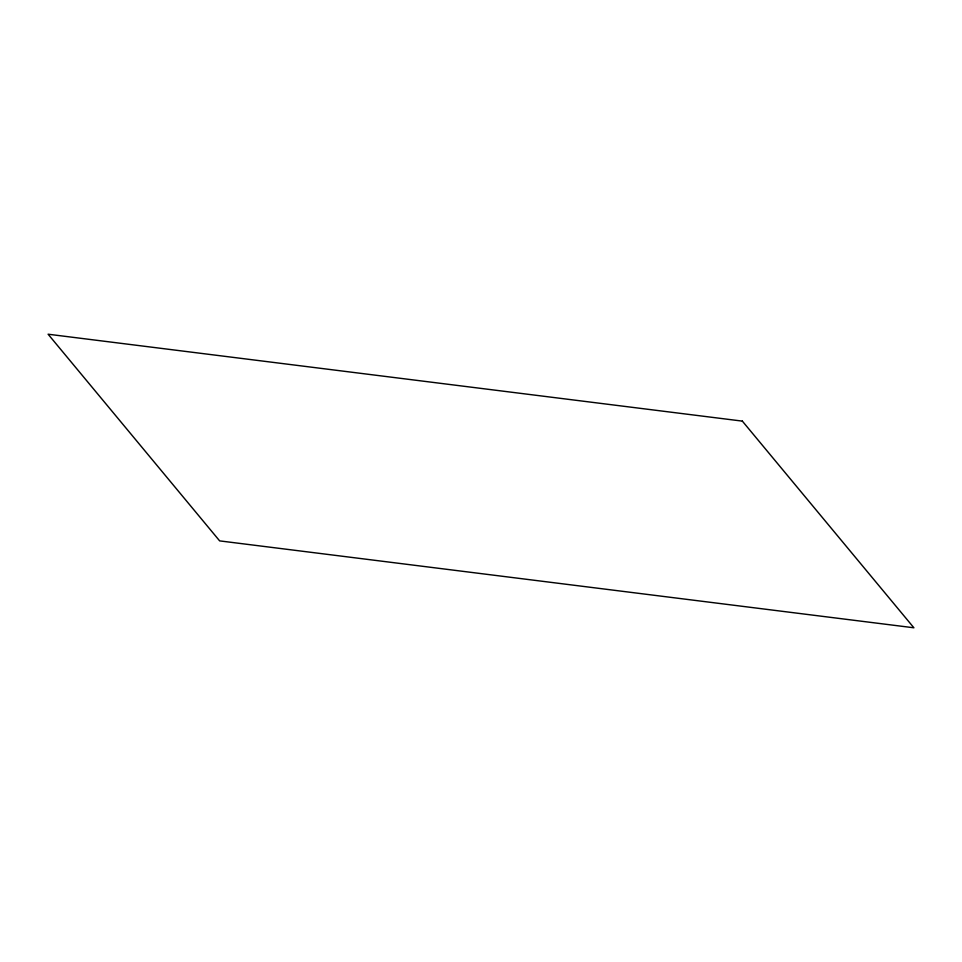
<?xml version="1.0" encoding="UTF-8"?>
<svg xmlns="http://www.w3.org/2000/svg" width="962" height="962" viewBox="0 0 962 962"><rect width="100%" height="100%" fill="white"/><g stroke="black" fill="none" stroke-linecap="round" stroke-linejoin="round"><path stroke-width="1.44" d="M742.351 421.115L48.1 334.211L219.649 540.885L913.9 627.789L742.351 421.115"/></g></svg>
